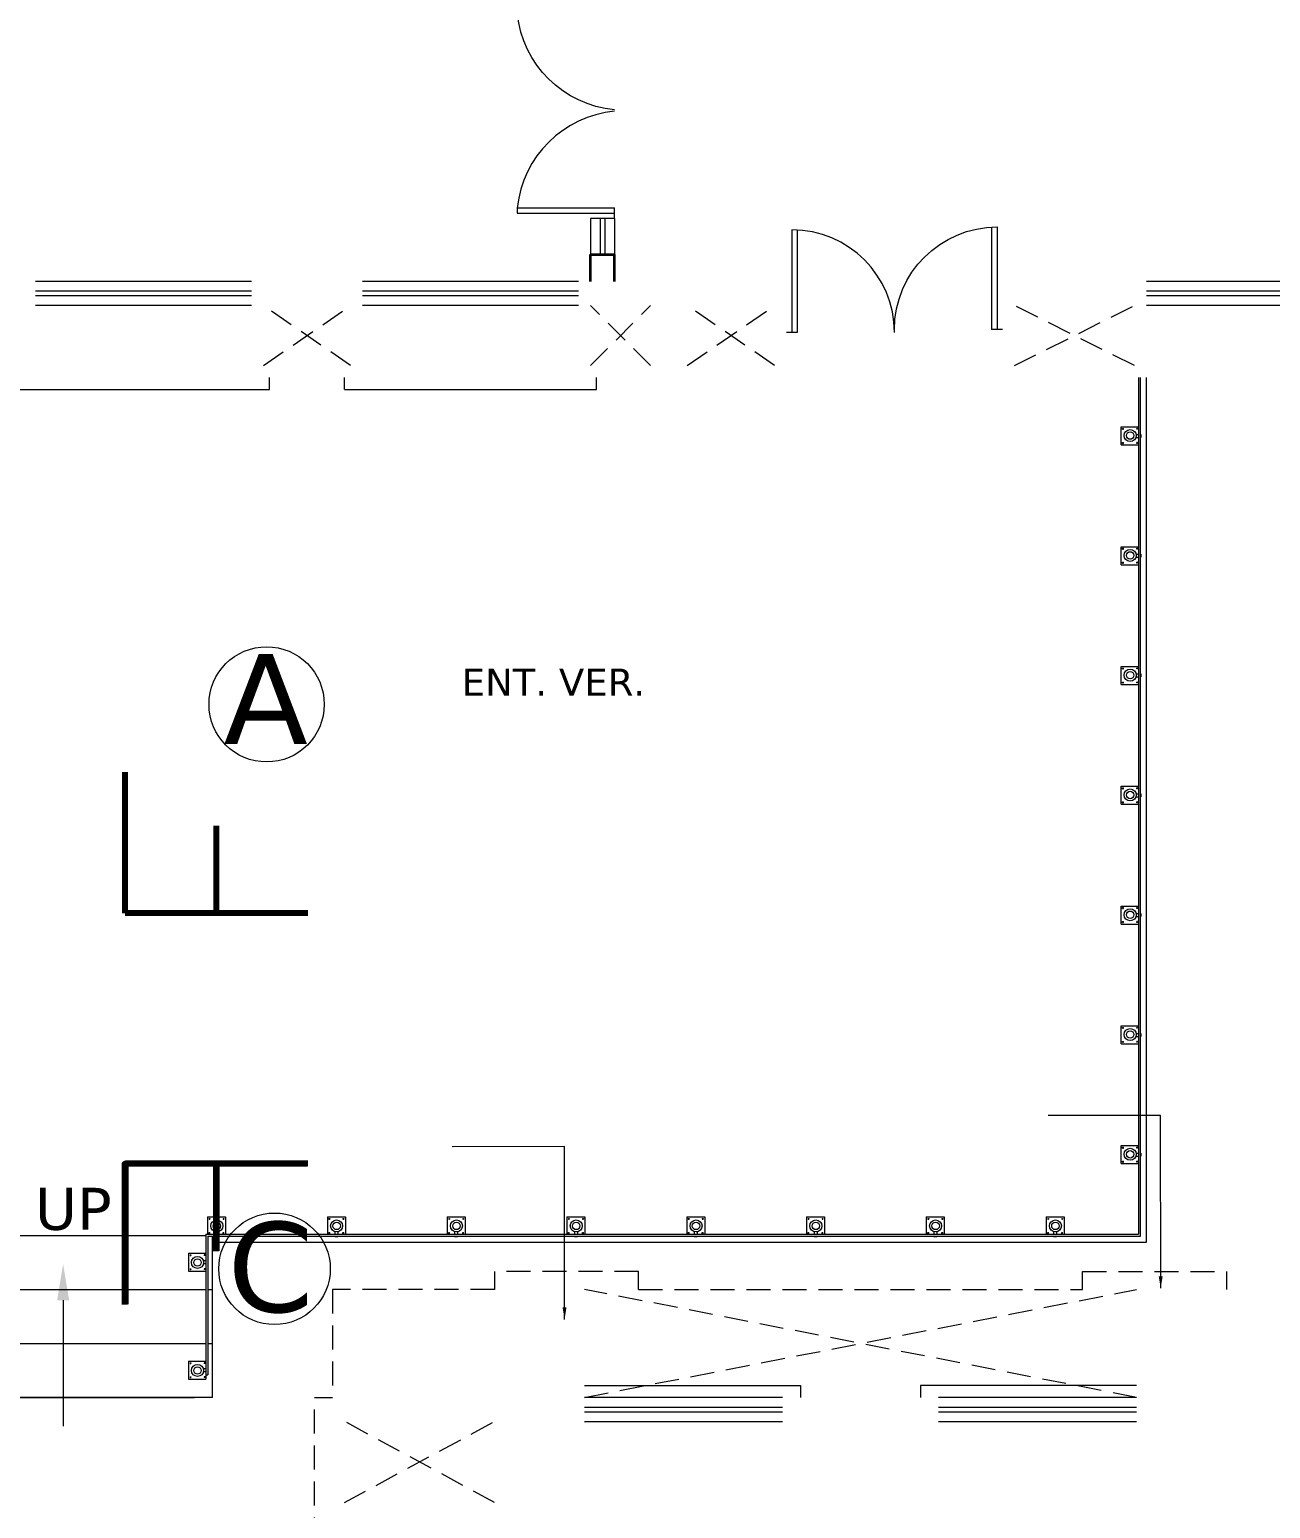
# Model space of a CAD drawing. Header units: millimetres. Extents: x -3092162 to 4513894, y -12317808 to 1849994.
# Drawn here: x -450264 to -439923, y -5845231 to -5832906 of the extents above; entities that cross this region are included whole.
import ezdxf

# ---------------------------------------------------------------- set-up
doc = ezdxf.new("R2010")
doc.units = ezdxf.units.MM
doc.header["$LTSCALE"] = 2
doc.header["$MEASUREMENT"] = 0
doc.linetypes.add('DASHED2', pattern=[0.375, 0.25, -0.125])
doc.layers.add('AEROW', color=7, linetype='Continuous', lineweight=15, true_color=0x0d0d0d)
doc.layers.add('DOT', color=7, linetype='DASHED2', lineweight=0, true_color=0x89067c)
for name, color, linetype, lineweight in [('DETAIL', 240, 'Continuous', 9), ('DIM', 27, 'Continuous', 5), ('DOOR', 27, 'Continuous', 5), ('glass', 5, 'Continuous', 15), ('RAILING', 47, 'Continuous', 13), ('RAMP', 253, 'Continuous', 9), ('SILL', 74, 'Continuous', 9), ('STAIR', 252, 'Continuous', 9), ('TEXT', 7, 'Continuous', 13), ('WAll', 250, 'Continuous', 35)]:
    doc.layers.add(name, color=color, linetype=linetype, lineweight=lineweight)
doc.styles.add('INNER DIM', font='', dxfattribs={"height": 250})
doc.styles.add('style2', font='')
doc.styles.get('INNER DIM').set_extended_font_data('Arial Narrow', bold=True)
doc.styles.get('style2').set_extended_font_data('Verdana')
doc.dimstyles.new('external final', dxfattribs={"dimscale": 0, "dimtxt": 250, "dimasz": 100, "dimexe": 50, "dimexo": 50, "dimgap": 50, "dimtad": 0, "dimdec": 0, "dimzin": 0, "dimdsep": 46, "dimtxsty": 'INNER DIM', "dimblk": 'ARCHTICK', "dimcen": 100, "dimdle": 50, "dimclrd": 256, "dimclre": 256, "dimclrt": 256, "dimadec": 0, "dimazin": 0, "dimtfac": 1, "dimtdec": 0, "dimtix": 1, "dimtmove": 1, "dimatfit": 3, "dimfxl": 50, "dimfxlon": 1, "dimtolj": 1, "dimtzin": 0, "dimlwd": -1, "dimlwe": -1, "dimarcsym": 1})

# ---------------------------------------------------------------- blocks, each defined once
blk = doc.blocks.new('_ArchTick')
at = {"color": 0, "linetype": 'ByBlock', "const_width": 0.15}
blk.add_lwpolyline([(-0.5, -0.5), (0.5, 0.5)], dxfattribs=at)

msp = doc.modelspace()

# ---------------------------------------------------------------- linework, layer by layer
at = {"layer": 'AEROW', "ltscale": 100}
msp.add_lwpolyline([(-449984.2, -5843495.9), (-449984.2, -5844546.5)], dxfattribs=at)
msp.add_solid([(-450034.2, -5843495.9), (-449984.2, -5843195.9), (-449934.2, -5843495.9)], dxfattribs=at)
at = {"layer": 'DETAIL', "color": 253, "lineweight": 5, "ltscale": 0.5}
for p, q in [((-441167.4, -5836367.6), (-441167.4, -5836217.6)), ((-441167.4, -5836217.6), (-441022.4, -5836217.6)), ((-441154.9, -5836230.6), (-441147.9, -5836230.6)), ((-441154.9, -5836237.6), (-441154.9, -5836230.6)), ((-441154.9, -5836237.6), (-441147.9, -5836237.6)), ((-441147.9, -5836237.6), (-441147.9, -5836230.6)), ((-441029.9, -5836230.6), (-441036.9, -5836230.6)), ((-441036.9, -5836237.6), (-441036.9, -5836230.6)), ((-441029.9, -5836237.6), (-441036.9, -5836237.6)), ((-441029.9, -5836237.6), (-441029.9, -5836230.6)), ((-441167.4, -5836367.6), (-441022.4, -5836367.6)), ((-441154.9, -5836347.6), (-441147.9, -5836347.6)), ((-441154.9, -5836354.6), (-441154.9, -5836347.6)), ((-441154.9, -5836354.6), (-441147.9, -5836354.6)), ((-441147.9, -5836354.6), (-441147.9, -5836347.6)), ((-441029.9, -5836347.6), (-441036.9, -5836347.6)), ((-441036.9, -5836354.6), (-441036.9, -5836347.6)), ((-441029.9, -5836354.6), (-441036.9, -5836354.6)), ((-441029.9, -5836354.6), (-441029.9, -5836347.6)), ((-441167.4, -5837365.9), (-441167.4, -5837215.9)), ((-441167.4, -5837215.9), (-441022.4, -5837215.9)), ((-441154.9, -5837228.9), (-441147.9, -5837228.9)), ((-441154.9, -5837235.9), (-441154.9, -5837228.9)), ((-441154.9, -5837235.9), (-441147.9, -5837235.9)), ((-441147.9, -5837235.9), (-441147.9, -5837228.9)), ((-441029.9, -5837228.9), (-441036.9, -5837228.9)), ((-441036.9, -5837235.9), (-441036.9, -5837228.9)), ((-441029.9, -5837235.9), (-441036.9, -5837235.9)), ((-441029.9, -5837235.9), (-441029.9, -5837228.9)), ((-441167.4, -5837365.9), (-441022.4, -5837365.9)), ((-441154.9, -5837345.9), (-441147.9, -5837345.9)), ((-441154.9, -5837352.9), (-441154.9, -5837345.9)), ((-441154.9, -5837352.9), (-441147.9, -5837352.9)), ((-441147.9, -5837352.9), (-441147.9, -5837345.9)), ((-441029.9, -5837345.9), (-441036.9, -5837345.9)), ((-441036.9, -5837352.9), (-441036.9, -5837345.9)), ((-441029.9, -5837352.9), (-441036.9, -5837352.9)), ((-441029.9, -5837352.9), (-441029.9, -5837345.9)), ((-441167.4, -5838364.2), (-441167.4, -5838214.2)), ((-441167.4, -5838214.2), (-441022.4, -5838214.2)), ((-441154.9, -5838227.2), (-441147.9, -5838227.2)), ((-441154.9, -5838234.2), (-441154.9, -5838227.2)), ((-441154.9, -5838234.2), (-441147.9, -5838234.2)), ((-441147.9, -5838234.2), (-441147.9, -5838227.2)), ((-441029.9, -5838227.2), (-441036.9, -5838227.2)), ((-441036.9, -5838234.2), (-441036.9, -5838227.2)), ((-441029.9, -5838234.2), (-441036.9, -5838234.2)), ((-441029.9, -5838234.2), (-441029.9, -5838227.2)), ((-441167.4, -5838364.2), (-441022.4, -5838364.2)), ((-441154.9, -5838344.2), (-441147.9, -5838344.2)), ((-441154.9, -5838351.2), (-441154.9, -5838344.2)), ((-441154.9, -5838351.2), (-441147.9, -5838351.2)), ((-441147.9, -5838351.2), (-441147.9, -5838344.2)), ((-441029.9, -5838344.2), (-441036.9, -5838344.2)), ((-441036.9, -5838351.2), (-441036.9, -5838344.2)), ((-441029.9, -5838351.2), (-441036.9, -5838351.2)), ((-441029.9, -5838351.2), (-441029.9, -5838344.2)), ((-441167.4, -5839362.6), (-441167.4, -5839212.6)), ((-441167.4, -5839212.6), (-441022.4, -5839212.6)), ((-441154.9, -5839225.6), (-441147.9, -5839225.6)), ((-441154.9, -5839232.6), (-441154.9, -5839225.6)), ((-441154.9, -5839232.6), (-441147.9, -5839232.6)), ((-441147.9, -5839232.6), (-441147.9, -5839225.6)), ((-441029.9, -5839225.6), (-441036.9, -5839225.6)), ((-441036.9, -5839232.6), (-441036.9, -5839225.6)), ((-441029.9, -5839232.6), (-441036.9, -5839232.6)), ((-441029.9, -5839232.6), (-441029.9, -5839225.6)), ((-441167.4, -5839362.6), (-441022.4, -5839362.6)), ((-441154.9, -5839342.6), (-441147.9, -5839342.6)), ((-441154.9, -5839349.6), (-441154.9, -5839342.6)), ((-441154.9, -5839349.6), (-441147.9, -5839349.6)), ((-441147.9, -5839349.6), (-441147.9, -5839342.6)), ((-441029.9, -5839342.6), (-441036.9, -5839342.6)), ((-441036.9, -5839349.6), (-441036.9, -5839342.6)), ((-441029.9, -5839349.6), (-441036.9, -5839349.6)), ((-441029.9, -5839349.6), (-441029.9, -5839342.6)), ((-441167.4, -5840360.9), (-441167.4, -5840210.9)), ((-441167.4, -5840210.9), (-441022.4, -5840210.9)), ((-441154.9, -5840223.9), (-441147.9, -5840223.9)), ((-441154.9, -5840230.9), (-441154.9, -5840223.9)), ((-441154.9, -5840230.9), (-441147.9, -5840230.9)), ((-441147.9, -5840230.9), (-441147.9, -5840223.9)), ((-441029.9, -5840223.9), (-441036.9, -5840223.9)), ((-441036.9, -5840230.9), (-441036.9, -5840223.9)), ((-441029.9, -5840230.9), (-441036.9, -5840230.9)), ((-441029.9, -5840230.9), (-441029.9, -5840223.9)), ((-441167.4, -5840360.9), (-441022.4, -5840360.9)), ((-441154.9, -5840340.9), (-441147.9, -5840340.9)), ((-441154.9, -5840347.9), (-441154.9, -5840340.9)), ((-441154.9, -5840347.9), (-441147.9, -5840347.9)), ((-441147.9, -5840347.9), (-441147.9, -5840340.9)), ((-441029.9, -5840340.9), (-441036.9, -5840340.9)), ((-441036.9, -5840347.9), (-441036.9, -5840340.9)), ((-441029.9, -5840347.9), (-441036.9, -5840347.9)), ((-441029.9, -5840347.9), (-441029.9, -5840340.9)), ((-441167.4, -5841359.2), (-441167.4, -5841209.2)), ((-441167.4, -5841209.2), (-441022.4, -5841209.2)), ((-441154.9, -5841222.2), (-441147.9, -5841222.2)), ((-441154.9, -5841229.2), (-441154.9, -5841222.2)), ((-441154.9, -5841229.2), (-441147.9, -5841229.2)), ((-441147.9, -5841229.2), (-441147.9, -5841222.2)), ((-441029.9, -5841222.2), (-441036.9, -5841222.2)), ((-441036.9, -5841229.2), (-441036.9, -5841222.2)), ((-441029.9, -5841229.2), (-441036.9, -5841229.2)), ((-441029.9, -5841229.2), (-441029.9, -5841222.2)), ((-441167.4, -5841359.2), (-441022.4, -5841359.2)), ((-441154.9, -5841339.2), (-441147.9, -5841339.2)), ((-441154.9, -5841346.2), (-441154.9, -5841339.2)), ((-441154.9, -5841346.2), (-441147.9, -5841346.2)), ((-441147.9, -5841346.2), (-441147.9, -5841339.2)), ((-441029.9, -5841339.2), (-441036.9, -5841339.2)), ((-441036.9, -5841346.2), (-441036.9, -5841339.2)), ((-441029.9, -5841346.2), (-441036.9, -5841346.2)), ((-441029.9, -5841346.2), (-441029.9, -5841339.2)), ((-441167.4, -5842357.5), (-441167.4, -5842207.5)), ((-441167.4, -5842207.5), (-441022.4, -5842207.5)), ((-441154.9, -5842220.5), (-441147.9, -5842220.5)), ((-441154.9, -5842227.5), (-441154.9, -5842220.5)), ((-441154.9, -5842227.5), (-441147.9, -5842227.5)), ((-441147.9, -5842227.5), (-441147.9, -5842220.5)), ((-441029.9, -5842220.5), (-441036.9, -5842220.5)), ((-441036.9, -5842227.5), (-441036.9, -5842220.5)), ((-441029.9, -5842227.5), (-441036.9, -5842227.5)), ((-441029.9, -5842227.5), (-441029.9, -5842220.5)), ((-441154.9, -5842337.5), (-441147.9, -5842337.5)), ((-441154.9, -5842344.5), (-441154.9, -5842337.5)), ((-441154.9, -5842344.5), (-441147.9, -5842344.5)), ((-441147.9, -5842344.5), (-441147.9, -5842337.5)), ((-441029.9, -5842337.5), (-441036.9, -5842337.5)), ((-441036.9, -5842344.5), (-441036.9, -5842337.5)), ((-441029.9, -5842344.5), (-441036.9, -5842344.5)), ((-441029.9, -5842344.5), (-441029.9, -5842337.5)), ((-441167.4, -5842357.5), (-441022.4, -5842357.5)), ((-448780.8, -5842801.6), (-448630.8, -5842801.6)), ((-448780.8, -5842801.6), (-448780.8, -5842946.6)), ((-448767.8, -5842814.1), (-448767.8, -5842821.1)), ((-448767.8, -5842814.1), (-448760.8, -5842814.1)), ((-448767.8, -5842821.1), (-448760.8, -5842821.1)), ((-448760.8, -5842814.1), (-448760.8, -5842821.1)), ((-448650.8, -5842814.1), (-448650.8, -5842821.1)), ((-448650.8, -5842814.1), (-448643.8, -5842814.1)), ((-448650.8, -5842821.1), (-448643.8, -5842821.1)), ((-448643.8, -5842814.1), (-448643.8, -5842821.1)), ((-448630.8, -5842801.6), (-448630.8, -5842946.6)), ((-447782.5, -5842801.6), (-447632.5, -5842801.6)), ((-447782.5, -5842801.6), (-447782.5, -5842946.6)), ((-447769.5, -5842814.1), (-447769.5, -5842821.1)), ((-447769.5, -5842814.1), (-447762.5, -5842814.1)), ((-447769.5, -5842821.1), (-447762.5, -5842821.1)), ((-447762.5, -5842814.1), (-447762.5, -5842821.1)), ((-447652.5, -5842814.1), (-447652.5, -5842821.1)), ((-447652.5, -5842814.1), (-447645.5, -5842814.1)), ((-447652.5, -5842821.1), (-447645.5, -5842821.1)), ((-447645.5, -5842814.1), (-447645.5, -5842821.1)), ((-447632.5, -5842801.6), (-447632.5, -5842946.6)), ((-446784.2, -5842801.6), (-446634.2, -5842801.6)), ((-446784.2, -5842801.6), (-446784.2, -5842946.6)), ((-446771.2, -5842814.1), (-446771.2, -5842821.1)), ((-446771.2, -5842814.1), (-446764.2, -5842814.1)), ((-446771.2, -5842821.1), (-446764.2, -5842821.1)), ((-446764.2, -5842814.1), (-446764.2, -5842821.1)), ((-446654.2, -5842814.1), (-446654.2, -5842821.1)), ((-446654.2, -5842814.1), (-446647.2, -5842814.1)), ((-446654.2, -5842821.1), (-446647.2, -5842821.1)), ((-446647.2, -5842814.1), (-446647.2, -5842821.1)), ((-446634.2, -5842801.6), (-446634.2, -5842946.6)), ((-445785.9, -5842801.6), (-445635.9, -5842801.6)), ((-445785.9, -5842801.6), (-445785.9, -5842946.6)), ((-445772.9, -5842814.1), (-445772.9, -5842821.1)), ((-445772.9, -5842814.1), (-445765.9, -5842814.1)), ((-445772.9, -5842821.1), (-445765.9, -5842821.1)), ((-445765.9, -5842814.1), (-445765.9, -5842821.1)), ((-445655.9, -5842814.1), (-445655.9, -5842821.1)), ((-445655.9, -5842814.1), (-445648.9, -5842814.1)), ((-445655.9, -5842821.1), (-445648.9, -5842821.1)), ((-445648.9, -5842814.1), (-445648.9, -5842821.1)), ((-445635.9, -5842801.6), (-445635.9, -5842946.6)), ((-444787.6, -5842801.6), (-444637.6, -5842801.6)), ((-444787.6, -5842801.6), (-444787.6, -5842946.6)), ((-444774.6, -5842814.1), (-444774.6, -5842821.1)), ((-444774.6, -5842814.1), (-444767.6, -5842814.1)), ((-444774.6, -5842821.1), (-444767.6, -5842821.1)), ((-444767.6, -5842814.1), (-444767.6, -5842821.1)), ((-444657.6, -5842814.1), (-444657.6, -5842821.1)), ((-444657.6, -5842814.1), (-444650.6, -5842814.1)), ((-444657.6, -5842821.1), (-444650.6, -5842821.1)), ((-444650.6, -5842814.1), (-444650.6, -5842821.1)), ((-444637.6, -5842801.6), (-444637.6, -5842946.6)), ((-443789.2, -5842801.6), (-443639.2, -5842801.6)), ((-443789.2, -5842801.6), (-443789.2, -5842946.6)), ((-443776.2, -5842814.1), (-443776.2, -5842821.1)), ((-443776.2, -5842814.1), (-443769.2, -5842814.1)), ((-443776.2, -5842821.1), (-443769.2, -5842821.1)), ((-443769.2, -5842814.1), (-443769.2, -5842821.1)), ((-443659.2, -5842814.1), (-443659.2, -5842821.1)), ((-443659.2, -5842814.1), (-443652.2, -5842814.1)), ((-443659.2, -5842821.1), (-443652.2, -5842821.1)), ((-443652.2, -5842814.1), (-443652.2, -5842821.1)), ((-443639.2, -5842801.6), (-443639.2, -5842946.6)), ((-442790.9, -5842801.6), (-442640.9, -5842801.6)), ((-442790.9, -5842801.6), (-442790.9, -5842946.6)), ((-442777.9, -5842814.1), (-442777.9, -5842821.1)), ((-442777.9, -5842814.1), (-442770.9, -5842814.1)), ((-442777.9, -5842821.1), (-442770.9, -5842821.1)), ((-442770.9, -5842814.1), (-442770.9, -5842821.1)), ((-442660.9, -5842814.1), (-442660.9, -5842821.1)), ((-442660.9, -5842814.1), (-442653.9, -5842814.1)), ((-442660.9, -5842821.1), (-442653.9, -5842821.1)), ((-442653.9, -5842814.1), (-442653.9, -5842821.1)), ((-442640.9, -5842801.6), (-442640.9, -5842946.6)), ((-441792.6, -5842801.6), (-441642.6, -5842801.6)), ((-441792.6, -5842801.6), (-441792.6, -5842946.6)), ((-441779.6, -5842814.1), (-441779.6, -5842821.1)), ((-441779.6, -5842814.1), (-441772.6, -5842814.1)), ((-441779.6, -5842821.1), (-441772.6, -5842821.1)), ((-441772.6, -5842814.1), (-441772.6, -5842821.1)), ((-441662.6, -5842814.1), (-441662.6, -5842821.1)), ((-441662.6, -5842814.1), (-441655.6, -5842814.1)), ((-441662.6, -5842821.1), (-441655.6, -5842821.1)), ((-441655.6, -5842814.1), (-441655.6, -5842821.1)), ((-441642.6, -5842801.6), (-441642.6, -5842946.6)), ((-448767.8, -5842939.1), (-448767.8, -5842932.1)), ((-448767.8, -5842932.1), (-448760.8, -5842932.1)), ((-448767.8, -5842939.1), (-448760.8, -5842939.1)), ((-448760.8, -5842939.1), (-448760.8, -5842932.1)), ((-448650.8, -5842939.1), (-448650.8, -5842932.1)), ((-448650.8, -5842932.1), (-448643.8, -5842932.1)), ((-448650.8, -5842939.1), (-448643.8, -5842939.1)), ((-448643.8, -5842939.1), (-448643.8, -5842932.1)), ((-447769.5, -5842939.1), (-447769.5, -5842932.1)), ((-447769.5, -5842932.1), (-447762.5, -5842932.1)), ((-447769.5, -5842939.1), (-447762.5, -5842939.1)), ((-447762.5, -5842939.1), (-447762.5, -5842932.1)), ((-447652.5, -5842939.1), (-447652.5, -5842932.1)), ((-447652.5, -5842932.1), (-447645.5, -5842932.1)), ((-447652.5, -5842939.1), (-447645.5, -5842939.1)), ((-447645.5, -5842939.1), (-447645.5, -5842932.1)), ((-446771.2, -5842939.1), (-446771.2, -5842932.1)), ((-446771.2, -5842932.1), (-446764.2, -5842932.1)), ((-446771.2, -5842939.1), (-446764.2, -5842939.1)), ((-446764.2, -5842939.1), (-446764.2, -5842932.1)), ((-446654.2, -5842939.1), (-446654.2, -5842932.1)), ((-446654.2, -5842932.1), (-446647.2, -5842932.1)), ((-446654.2, -5842939.1), (-446647.2, -5842939.1)), ((-446647.2, -5842939.1), (-446647.2, -5842932.1)), ((-445772.9, -5842939.1), (-445772.9, -5842932.1)), ((-445772.9, -5842932.1), (-445765.9, -5842932.1)), ((-445772.9, -5842939.1), (-445765.9, -5842939.1)), ((-445765.9, -5842939.1), (-445765.9, -5842932.1)), ((-445655.9, -5842939.1), (-445655.9, -5842932.1)), ((-445655.9, -5842932.1), (-445648.9, -5842932.1)), ((-445655.9, -5842939.1), (-445648.9, -5842939.1)), ((-445648.9, -5842939.1), (-445648.9, -5842932.1)), ((-444774.6, -5842939.1), (-444774.6, -5842932.1)), ((-444774.6, -5842932.1), (-444767.6, -5842932.1)), ((-444774.6, -5842939.1), (-444767.6, -5842939.1)), ((-444767.6, -5842939.1), (-444767.6, -5842932.1)), ((-444657.6, -5842939.1), (-444657.6, -5842932.1)), ((-444657.6, -5842932.1), (-444650.6, -5842932.1)), ((-444657.6, -5842939.1), (-444650.6, -5842939.1)), ((-444650.6, -5842939.1), (-444650.6, -5842932.1)), ((-443776.2, -5842939.1), (-443776.2, -5842932.1)), ((-443776.2, -5842932.1), (-443769.2, -5842932.1)), ((-443776.2, -5842939.1), (-443769.2, -5842939.1)), ((-443769.2, -5842939.1), (-443769.2, -5842932.1)), ((-443659.2, -5842939.1), (-443659.2, -5842932.1)), ((-443659.2, -5842932.1), (-443652.2, -5842932.1)), ((-443659.2, -5842939.1), (-443652.2, -5842939.1)), ((-443652.2, -5842939.1), (-443652.2, -5842932.1)), ((-442777.9, -5842939.1), (-442777.9, -5842932.1)), ((-442777.9, -5842932.1), (-442770.9, -5842932.1)), ((-442777.9, -5842939.1), (-442770.9, -5842939.1)), ((-442770.9, -5842939.1), (-442770.9, -5842932.1)), ((-442660.9, -5842939.1), (-442660.9, -5842932.1)), ((-442660.9, -5842932.1), (-442653.9, -5842932.1)), ((-442660.9, -5842939.1), (-442653.9, -5842939.1)), ((-442653.9, -5842939.1), (-442653.9, -5842932.1)), ((-441779.6, -5842939.1), (-441779.6, -5842932.1)), ((-441779.6, -5842932.1), (-441772.6, -5842932.1)), ((-441779.6, -5842939.1), (-441772.6, -5842939.1)), ((-441772.6, -5842939.1), (-441772.6, -5842932.1)), ((-441662.6, -5842939.1), (-441662.6, -5842932.1)), ((-441662.6, -5842932.1), (-441655.6, -5842932.1)), ((-441662.6, -5842939.1), (-441655.6, -5842939.1)), ((-441655.6, -5842939.1), (-441655.6, -5842932.1)), ((-448939.3, -5843103.7), (-448939.3, -5843253.7)), ((-448939.3, -5843103.7), (-448794.3, -5843103.7)), ((-448926.8, -5843116.7), (-448919.8, -5843116.7)), ((-448926.8, -5843116.7), (-448926.8, -5843123.7)), ((-448926.8, -5843123.7), (-448919.8, -5843123.7)), ((-448919.8, -5843116.7), (-448919.8, -5843123.7)), ((-448801.8, -5843116.7), (-448808.8, -5843116.7)), ((-448808.8, -5843116.7), (-448808.8, -5843123.7)), ((-448801.8, -5843123.7), (-448808.8, -5843123.7)), ((-448801.8, -5843116.7), (-448801.8, -5843123.7)), ((-448939.3, -5843253.7), (-448794.3, -5843253.7)), ((-448926.8, -5843233.7), (-448919.8, -5843233.7)), ((-448926.8, -5843233.7), (-448926.8, -5843240.7)), ((-448926.8, -5843240.7), (-448919.8, -5843240.7)), ((-448919.8, -5843233.7), (-448919.8, -5843240.7)), ((-448801.8, -5843233.7), (-448808.8, -5843233.7)), ((-448808.8, -5843233.7), (-448808.8, -5843240.7)), ((-448801.8, -5843240.7), (-448808.8, -5843240.7)), ((-448801.8, -5843233.7), (-448801.8, -5843240.7)), ((-448939.3, -5844003.7), (-448939.3, -5844153.7)), ((-448939.3, -5844003.7), (-448794.3, -5844003.7)), ((-448926.8, -5844016.7), (-448919.8, -5844016.7)), ((-448926.8, -5844016.7), (-448926.8, -5844023.7)), ((-448926.8, -5844023.7), (-448919.8, -5844023.7)), ((-448919.8, -5844016.7), (-448919.8, -5844023.7)), ((-448801.8, -5844016.7), (-448808.8, -5844016.7)), ((-448808.8, -5844016.7), (-448808.8, -5844023.7)), ((-448801.8, -5844023.7), (-448808.8, -5844023.7)), ((-448801.8, -5844016.7), (-448801.8, -5844023.7)), ((-448939.3, -5844153.7), (-448794.3, -5844153.7)), ((-448926.8, -5844133.7), (-448919.8, -5844133.7)), ((-448926.8, -5844133.7), (-448926.8, -5844140.7)), ((-448926.8, -5844140.7), (-448919.8, -5844140.7)), ((-448919.8, -5844133.7), (-448919.8, -5844140.7)), ((-448801.8, -5844133.7), (-448808.8, -5844133.7)), ((-448808.8, -5844133.7), (-448808.8, -5844140.7)), ((-448801.8, -5844140.7), (-448808.8, -5844140.7)), ((-448801.8, -5844133.7), (-448801.8, -5844140.7)), ((-448794.3, -5844116.9), (-448794.3, -5844153.7))]:
    msp.add_line(p, q, dxfattribs=at)
at = {"layer": 'DIM', "lineweight": 80, "ltscale": 100}
for p, q in [((-449466.2, -5840269.3), (-449466.2, -5839096.3)), ((-448705.2, -5840269.3), (-448705.2, -5839541.8)), ((-447944.2, -5840269.3), (-449466.2, -5840269.3))]:
    msp.add_line(p, q, dxfattribs=at)
for points in [[(-447949.7, -5842359.1), (-449471.7, -5842359.1), (-449471.7, -5843532.1)], [(-447943.8, -5842356.4), (-449465.8, -5842356.4), (-449465.8, -5843529.4)], [(-448710.7, -5842359.1), (-448710.7, -5843086.6)], [(-448704.8, -5842356.4), (-448704.8, -5843083.9)]]:
    msp.add_lwpolyline(points, dxfattribs=at)
at = {"layer": 'DIM', "ltscale": 100}
for centre, radius in [((-448288.4, -5838529.9), 480), ((-448222.8, -5843233.9), 464.9)]:
    msp.add_circle(centre, radius, dxfattribs=at)
at = {"layer": 'DOOR', "color": 252, "ltscale": 200}
for p, q in [((-446199.3, -5834391.2), (-445389.3, -5834391.2)), ((-446199.3, -5834391.2), (-446199.3, -5834436.2)), ((-446199.3, -5834436.2), (-445389.3, -5834436.2)), ((-445389.3, -5834481.2), (-445389.3, -5834391.2))]:
    msp.add_line(p, q, dxfattribs=at)
at = {"layer": 'DOOR', "ltscale": 200}
for p, q in [((-443911.4, -5834575.4), (-443911.4, -5835430.4)), ((-443866.4, -5834576.6), (-443866.4, -5835430.4)), ((-442246.4, -5834552.4), (-442246.4, -5835406.2)), ((-442201.4, -5834551.2), (-442201.4, -5835406.2)), ((-443866.4, -5835430.4), (-443956.4, -5835430.4)), ((-442156.4, -5835406.2), (-442246.4, -5835406.2))]:
    msp.add_line(p, q, dxfattribs=at)
at = {"layer": 'DOOR', "color": 252, "ltscale": 200, "extrusion": (0, 0, -1)}
msp.add_ellipse((-445302.8, -5832678.5), major_axis=(901.3, 9), ratio=1, start_param=1.6760542, end_param=3.0485389, dxfattribs=at)
at = {"layer": 'DOOR', "color": 252, "ltscale": 200}
msp.add_ellipse((-445302.8, -5834483.9), major_axis=(-901.3, 9), ratio=1, start_param=-1.4655385, end_param=-0.0930538, dxfattribs=at)
at = {"layer": 'DOT', "ltscale": 400}
for p, q in [((-448314, -5835706.2), (-447588.9, -5835206.2)), ((-447588.9, -5835706.2), (-448314, -5835206.2)), ((-445588.9, -5835706.2), (-445088.9, -5835206.2)), ((-445088.9, -5835706.2), (-445588.9, -5835206.2)), ((-444783.1, -5835706.2), (-444056.4, -5835206.2)), ((-444056.4, -5835706.2), (-444783.1, -5835206.2)), ((-442056.4, -5835706.2), (-441056.4, -5835206.2)), ((-441056.4, -5835706.2), (-442056.4, -5835206.2)), ((-445189.1, -5843256.2), (-446388.9, -5843256.2)), ((-446388.9, -5843256.2), (-446388.9, -5843406.2)), ((-445189.1, -5843406.2), (-445189.1, -5843256.2)), ((-441488.2, -5843256.2), (-440288.4, -5843256.2)), ((-441488.2, -5843406.2), (-441488.2, -5843256.2)), ((-440288.4, -5843256.2), (-440288.4, -5843406.2)), ((-447739.3, -5843406.2), (-447740.1, -5844306.2)), ((-446390.1, -5843406.2), (-447739.3, -5843406.2)), ((-441038.4, -5844306.2), (-445638.9, -5843406.2)), ((-445638.9, -5844306.2), (-441038.4, -5843406.2)), ((-445189.1, -5843406.2), (-441488.2, -5843406.2)), ((-447889.3, -5845506), (-447889.3, -5844306.2)), ((-447889.3, -5844306.2), (-447739.3, -5844306.2)), ((-447639.3, -5845181.2), (-446389.3, -5844506.2)), ((-446389.3, -5845181.2), (-447639.3, -5844506.2))]:
    msp.add_line(p, q, dxfattribs=at)
at = {"layer": 'glass', "ltscale": 100}
for p, q in [((-445509.3, -5834481.2), (-445509.3, -5834781.2)), ((-445469.3, -5834481.2), (-445469.3, -5834781.2)), ((-448414, -5835086.2), (-450214, -5835086.2)), ((-448414, -5835126.2), (-450214, -5835126.2)), ((-445688.9, -5835086.2), (-447488.9, -5835086.2)), ((-445688.9, -5835126.2), (-447488.9, -5835126.2)), ((-439156.3, -5835086.2), (-440956.4, -5835086.2)), ((-439156.3, -5835126.2), (-440956.4, -5835126.2)), ((-445638.9, -5844386.2), (-443988.9, -5844386.2)), ((-445638.9, -5844426.2), (-443988.9, -5844426.2)), ((-442688.4, -5844386.2), (-441038.4, -5844386.2)), ((-442688.4, -5844426.2), (-441038.4, -5844426.2))]:
    msp.add_line(p, q, dxfattribs=at)
at = {"layer": 'RAILING', "ltscale": 100}
for p, q in [((-441022.4, -5835806.2), (-441022.4, -5842946.6)), ((-448794.3, -5842946.6), (-448794.3, -5844003.7)), ((-448794.3, -5842946.6), (-441022.4, -5842946.6)), ((-448778.3, -5842962.6), (-448778.3, -5844116.9)), ((-448778.3, -5842962.6), (-441006.4, -5842962.6)), ((-448794.3, -5844003.7), (-448794.3, -5844116.9)), ((-448794.3, -5844116.9), (-448778.3, -5844116.9))]:
    msp.add_line(p, q, dxfattribs=at)
at = {"layer": 'RAILING', "ltscale": 0.5}
for p, q in [((-441039.4, -5836280.1), (-441022.4, -5836280.1)), ((-441039.4, -5836305.1), (-441022.4, -5836305.1)), ((-441006.4, -5836280.1), (-441002.4, -5836280.1)), ((-441006.4, -5836305.1), (-441002.4, -5836305.1)), ((-441002.4, -5836280.1), (-441002.4, -5836305.1)), ((-441039.4, -5837278.4), (-441022.4, -5837278.4)), ((-441006.4, -5837278.4), (-441002.4, -5837278.4)), ((-441002.4, -5837278.4), (-441002.4, -5837303.4)), ((-441039.4, -5837303.4), (-441022.4, -5837303.4)), ((-441006.4, -5837303.4), (-441002.4, -5837303.4)), ((-441039.4, -5838276.7), (-441022.4, -5838276.7)), ((-441006.4, -5838276.7), (-441002.4, -5838276.7)), ((-441002.4, -5838276.7), (-441002.4, -5838301.7)), ((-441039.4, -5838301.7), (-441022.4, -5838301.7)), ((-441006.4, -5838301.7), (-441002.4, -5838301.7)), ((-441039.4, -5839275.1), (-441022.4, -5839275.1)), ((-441039.4, -5839300.1), (-441022.4, -5839300.1)), ((-441006.4, -5839275.1), (-441002.4, -5839275.1)), ((-441006.4, -5839300.1), (-441002.4, -5839300.1)), ((-441002.4, -5839275.1), (-441002.4, -5839300.1)), ((-441039.4, -5840273.4), (-441022.4, -5840273.4)), ((-441039.4, -5840298.4), (-441022.4, -5840298.4)), ((-441006.4, -5840273.4), (-441002.4, -5840273.4)), ((-441006.4, -5840298.4), (-441002.4, -5840298.4)), ((-441002.4, -5840273.4), (-441002.4, -5840298.4)), ((-441039.4, -5841271.7), (-441022.4, -5841271.7)), ((-441039.4, -5841296.7), (-441022.4, -5841296.7)), ((-441006.4, -5841271.7), (-441002.4, -5841271.7)), ((-441006.4, -5841296.7), (-441002.4, -5841296.7)), ((-441002.4, -5841271.7), (-441002.4, -5841296.7)), ((-441039.4, -5842270), (-441022.4, -5842270)), ((-441039.4, -5842295), (-441022.4, -5842295)), ((-441006.4, -5842270), (-441002.4, -5842270)), ((-441006.4, -5842295), (-441002.4, -5842295)), ((-441002.4, -5842270), (-441002.4, -5842295)), ((-448718.3, -5842929.6), (-448718.3, -5842946.6)), ((-448718.3, -5842962.6), (-448718.3, -5842966.6)), ((-448693.3, -5842966.6), (-448718.3, -5842966.6)), ((-448693.3, -5842929.6), (-448693.3, -5842946.6)), ((-448693.3, -5842962.6), (-448693.3, -5842966.6)), ((-447720, -5842929.6), (-447720, -5842946.6)), ((-447720, -5842962.6), (-447720, -5842966.6)), ((-447695, -5842966.6), (-447720, -5842966.6)), ((-447695, -5842929.6), (-447695, -5842946.6)), ((-447695, -5842962.6), (-447695, -5842966.6)), ((-446721.7, -5842929.6), (-446721.7, -5842946.6)), ((-446721.7, -5842962.6), (-446721.7, -5842966.6)), ((-446696.7, -5842966.6), (-446721.7, -5842966.6)), ((-446696.7, -5842929.6), (-446696.7, -5842946.6)), ((-446696.7, -5842962.6), (-446696.7, -5842966.6)), ((-445723.4, -5842929.6), (-445723.4, -5842946.6)), ((-445723.4, -5842962.6), (-445723.4, -5842966.6)), ((-445698.4, -5842966.6), (-445723.4, -5842966.6)), ((-445698.4, -5842929.6), (-445698.4, -5842946.6)), ((-445698.4, -5842962.6), (-445698.4, -5842966.6)), ((-444725.1, -5842929.6), (-444725.1, -5842946.6)), ((-444725.1, -5842962.6), (-444725.1, -5842966.6)), ((-444700.1, -5842966.6), (-444725.1, -5842966.6)), ((-444700.1, -5842929.6), (-444700.1, -5842946.6)), ((-444700.1, -5842962.6), (-444700.1, -5842966.6)), ((-443726.7, -5842929.6), (-443726.7, -5842946.6)), ((-443726.7, -5842962.6), (-443726.7, -5842966.6)), ((-443701.7, -5842966.6), (-443726.7, -5842966.6)), ((-443701.7, -5842929.6), (-443701.7, -5842946.6)), ((-443701.7, -5842962.6), (-443701.7, -5842966.6)), ((-442728.4, -5842929.6), (-442728.4, -5842946.6)), ((-442728.4, -5842962.6), (-442728.4, -5842966.6)), ((-442703.4, -5842966.6), (-442728.4, -5842966.6)), ((-442703.4, -5842929.6), (-442703.4, -5842946.6)), ((-442703.4, -5842962.6), (-442703.4, -5842966.6)), ((-441730.1, -5842929.6), (-441730.1, -5842946.6)), ((-441730.1, -5842962.6), (-441730.1, -5842966.6)), ((-441705.1, -5842966.6), (-441730.1, -5842966.6)), ((-441705.1, -5842929.6), (-441705.1, -5842946.6)), ((-441705.1, -5842962.6), (-441705.1, -5842966.6)), ((-448811.3, -5843166.2), (-448794.3, -5843166.2)), ((-448811.3, -5843191.2), (-448794.3, -5843191.2)), ((-448778.3, -5843166.2), (-448774.3, -5843166.2)), ((-448778.3, -5843191.2), (-448774.3, -5843191.2)), ((-448774.3, -5843191.2), (-448774.3, -5843166.2)), ((-448811.3, -5844066.2), (-448794.3, -5844066.2)), ((-448778.3, -5844066.2), (-448774.3, -5844066.2)), ((-448774.3, -5844091.2), (-448774.3, -5844066.2)), ((-448811.3, -5844091.2), (-448794.3, -5844091.2)), ((-448778.3, -5844091.2), (-448774.3, -5844091.2))]:
    msp.add_line(p, q, dxfattribs=at)
for centre, radius in [((-441092.4, -5836290.1), 50), ((-441092.4, -5836290.1), 31), ((-441092.4, -5837288.4), 50), ((-441092.4, -5837288.4), 31), ((-441092.4, -5838286.7), 50), ((-441092.4, -5838286.7), 31), ((-441092.4, -5839285.1), 50), ((-441092.4, -5839285.1), 31), ((-441092.4, -5840283.4), 50), ((-441092.4, -5840283.4), 31), ((-441092.4, -5841281.7), 50), ((-441092.4, -5841281.7), 31), ((-441092.4, -5842280), 50), ((-441092.4, -5842280), 31), ((-448703.3, -5842876.6), 50), ((-448703.3, -5842876.6), 31), ((-447705, -5842876.6), 50), ((-447705, -5842876.6), 31), ((-446706.7, -5842876.6), 50), ((-446706.7, -5842876.6), 31), ((-445708.4, -5842876.6), 50), ((-445708.4, -5842876.6), 31), ((-444710.1, -5842876.6), 50), ((-444710.1, -5842876.6), 31), ((-443711.7, -5842876.6), 50), ((-443711.7, -5842876.6), 31), ((-442713.4, -5842876.6), 50), ((-442713.4, -5842876.6), 31), ((-441715.1, -5842876.6), 50), ((-441715.1, -5842876.6), 31), ((-448864.3, -5843181.2), 50), ((-448864.3, -5843181.2), 31), ((-448864.3, -5844081.2), 50), ((-448864.3, -5844081.2), 31)]:
    msp.add_circle(centre, radius, dxfattribs=at)
for centre, start, end in [((-441039.4, -5836292.6), 246.47811, 270), ((-441039.4, -5836292.6), 90, 108.12063), ((-441039.4, -5837290.9), 90, 108.12063), ((-441039.4, -5837290.9), 246.47811, 270), ((-441039.4, -5838289.2), 90, 108.12063), ((-441039.4, -5838289.2), 246.47811, 270), ((-441039.4, -5839287.6), 246.47811, 270), ((-441039.4, -5839287.6), 90, 108.12063), ((-441039.4, -5840285.9), 246.47811, 270), ((-441039.4, -5840285.9), 90, 108.12063), ((-441039.4, -5841284.2), 246.47811, 270), ((-441039.4, -5841284.2), 90, 108.12063), ((-441039.4, -5842282.5), 246.47811, 270), ((-441039.4, -5842282.5), 90, 108.12063), ((-448705.8, -5842929.6), 156.47811, 180), ((-448705.8, -5842929.6), 0, 18.12063), ((-447707.5, -5842929.6), 156.47811, 180), ((-447707.5, -5842929.6), 0, 18.12063), ((-446709.2, -5842929.6), 156.47811, 180), ((-446709.2, -5842929.6), 0, 18.12063), ((-445710.9, -5842929.6), 156.47811, 180), ((-445710.9, -5842929.6), 0, 18.12063), ((-444712.6, -5842929.6), 156.47811, 180), ((-444712.6, -5842929.6), 0, 18.12063), ((-443714.2, -5842929.6), 156.47811, 180), ((-443714.2, -5842929.6), 0, 18.12063), ((-442715.9, -5842929.6), 156.47811, 180), ((-442715.9, -5842929.6), 0, 18.12063), ((-441717.6, -5842929.6), 156.47811, 180), ((-441717.6, -5842929.6), 0, 18.12063), ((-448811.3, -5843178.7), 90, 113.52189), ((-448811.3, -5843178.7), 251.87937, 270), ((-448811.3, -5844078.7), 90, 113.52189), ((-448811.3, -5844078.7), 251.87937, 270)]:
    msp.add_arc(centre, 12.5, start, end, dxfattribs=at)
at = {"layer": 'RAMP', "ltscale": 100}
for p, q in [((-450515.3, -5842956.2), (-448794.3, -5842956.2)), ((-448739.3, -5844306.2), (-448739.3, -5842962.6)), ((-448739.3, -5843012.6), (-440956.4, -5843012.6)), ((-450964.3, -5843406.2), (-448794.3, -5843406.2)), ((-448778.3, -5843406.2), (-448739.3, -5843406.2)), ((-451414.3, -5843856.2), (-448794.3, -5843856.2)), ((-448778.3, -5843856.2), (-448739.3, -5843856.2)), ((-451864.3, -5844306.2), (-448889.3, -5844306.2)), ((-448739.3, -5844306.2), (-451864.3, -5844306.2))]:
    msp.add_line(p, q, dxfattribs=at)
at = {"layer": 'SILL', "ltscale": 100}
for p, q in [((-445389.3, -5834481.2), (-445589.3, -5834481.2)), ((-445589.3, -5834481.2), (-445589.3, -5834781.2)), ((-445389.3, -5834481.2), (-445389.3, -5834781.2)), ((-448414, -5835006.2), (-450214, -5835006.2)), ((-445688.9, -5835006.2), (-447488.9, -5835006.2)), ((-439156.3, -5835006.2), (-440956.4, -5835006.2)), ((-448414, -5835206.2), (-450214, -5835206.2)), ((-445688.9, -5835206.2), (-447488.9, -5835206.2)), ((-439156.3, -5835206.2), (-440956.4, -5835206.2)), ((-448264.4, -5835906.2), (-448264.4, -5835806.2)), ((-447638.9, -5835906.2), (-447638.9, -5835806.2)), ((-445539.3, -5835906.2), (-445539.3, -5835806.2)), ((-450364, -5835906.2), (-448264.4, -5835906.2)), ((-447638.9, -5835906.2), (-445539.3, -5835906.2)), ((-445638.9, -5844206.2), (-443838.9, -5844206.2)), ((-443988.9, -5844306.2), (-445638.9, -5844306.2)), ((-443838.9, -5844206.2), (-443838.9, -5844306.2)), ((-441038.4, -5844206.2), (-442838.4, -5844206.2)), ((-442838.4, -5844206.2), (-442838.4, -5844306.2)), ((-441038.4, -5844306.2), (-442688.4, -5844306.2)), ((-445638.9, -5844506.2), (-443988.9, -5844506.2)), ((-442688.4, -5844506.2), (-441038.4, -5844506.2))]:
    msp.add_line(p, q, dxfattribs=at)
at = {"layer": 'SILL', "ltscale": 200}
msp.add_ellipse((-443911.4, -5835430.4), major_axis=(-604.6, 604.6), ratio=1, start_param=3.9269908, end_param=5.4977871, dxfattribs=at)
at = {"layer": 'SILL', "ltscale": 200, "extrusion": (0, 0, -1)}
msp.add_ellipse((-442201.4, -5835406.2), major_axis=(604.6, 604.6), ratio=1, start_param=3.9269908, end_param=5.4977871, dxfattribs=at)
at = {"layer": 'STAIR', "ltscale": 100}
for p, q in [((-441006.4, -5842962.6), (-441006.4, -5835806.2)), ((-440956.4, -5843012.6), (-440956.4, -5835806.2))]:
    msp.add_line(p, q, dxfattribs=at)
at = {"layer": 'WAll', "ltscale": 100}
for p, q in [((-445589.3, -5835006.2), (-445589.3, -5834781.2)), ((-445589.3, -5834781.2), (-445389.3, -5834781.2)), ((-445389.3, -5835006.2), (-445389.3, -5834781.2))]:
    msp.add_line(p, q, dxfattribs=at)

# ---------------------------------------------------------------- texts
at = {"layer": 'TEXT', "style": 'style2'}
for s, height, p in [('A', 750, (-448648.1, -5838858.9)), ('A', 750, (-448648.1, -5838858.9)), ('UP', 350, (-450219.9, -5842909.2)), ('C', 750, (-448615.8, -5843593.5))]:
    msp.add_text(s, height=height, dxfattribs=at).set_placement(p)
msp.add_text('ENT. VER.', height=225, rotation=360, dxfattribs=at).set_placement((-446663.4, -5838456.8))

# ---------------------------------------------------------------- leaders
at = {"layer": 'AEROW', "lineweight": 30, "ltscale": 100}
for points in [[(-440837.8, -5843396.4), (-440839.4, -5841956.3), (-441775.1, -5841957.3)], [(-445805.8, -5843655.9), (-445807.4, -5842215.9), (-446743, -5842216.9)]]:
    msp.add_leader(points, dimstyle='external final', override={"dimscale": 1, "dimfxl": 50}, dxfattribs=at)

doc.saveas('drawing.dxf')
